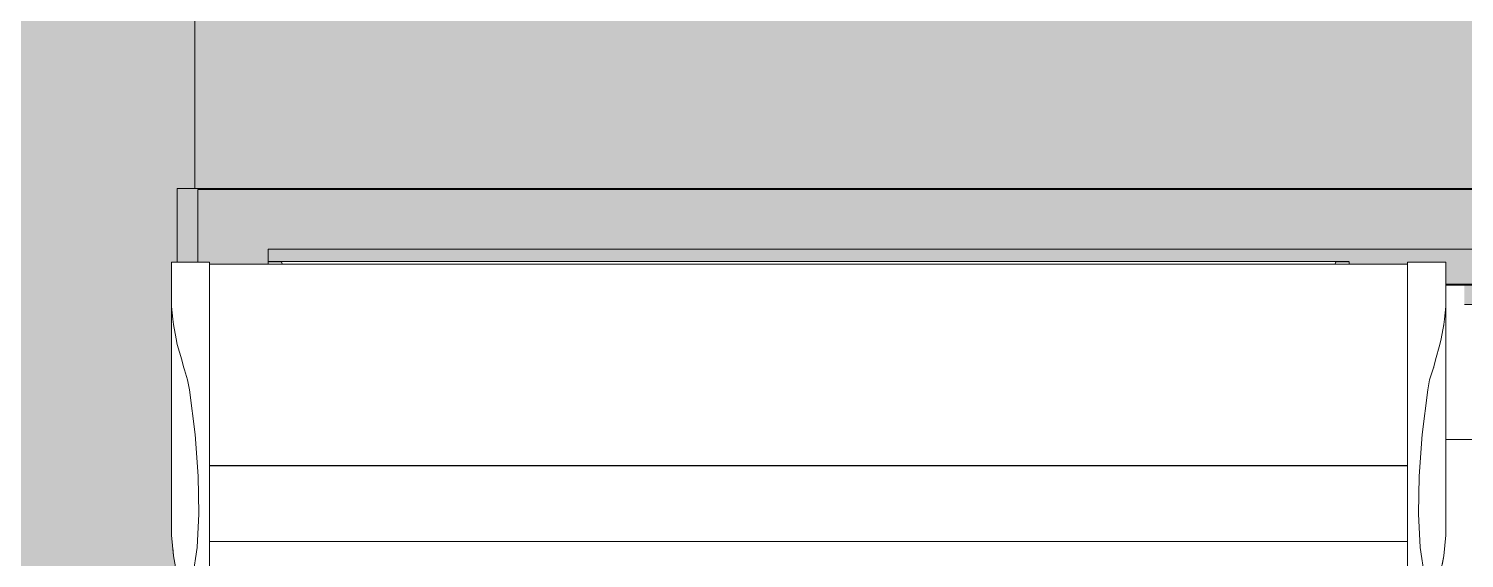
# Model space of a CAD drawing. Header units: metres. Extents: x -3 to 171, y -23 to 41.
# Drawn here: x 0.963 to 1.927, y -11.372 to -11.016 of the extents above; entities that cross this region are included whole.
import ezdxf

# ---------------------------------------------------------------- set-up
doc = ezdxf.new("R2010")
doc.units = ezdxf.units.M
doc.header["$MEASUREMENT"] = 0
doc.set_wipeout_variables(frame=1)
doc.linetypes.add('Schnittlinie', pattern=[0.006, 0.003, -0.0015, 0, -0.0015])
doc.linetypes.add('Wipeout_Contour', pattern=[1, 0, -1])
for name, color, linetype in [('6._Dach PP STG1_1_325 Dachfenster', 7, 'Continuous'), ('6._Dach PP STG1_1_330 Dachaufbau', 7, 'Continuous'), ('6._Dach PP STG1_1_851 Marker Schnitt', 7, 'Continuous')]:
    doc.layers.add(name, color=color, linetype=linetype)

msp = doc.modelspace()

# ---------------------------------------------------------------- hatches: boundary and pattern name
at = {"layer": '6._Dach PP STG1_1_330 Dachaufbau', "linetype": 'Continuous', "lineweight": 0, "true_color": 0x000000}
h = msp.add_hatch(color=18, dxfattribs=at)
h.paths.add_polyline_path([(6.26, -13.58499), (3.315, -13.58499), (3.315, -11.155), (6.26, -11.155), (6.26, -10.4), (0.03813, -10.4), (0.05526, -15.07), (1.01714, -15.07), (1.01714, -14.22801), (2.76714, -14.22801), (2.76714, -15.07), (3.44551, -15.07), (3.44551, -14.22801), (5.19551, -14.22801), (5.19551, -15.07), (6.26, -15.07)])
h.paths.add_polyline_path([(1.06307, -12.8025), (1.06307, -11.20127), (2.76307, -11.20127), (2.76307, -12.8025)], flags=0)

# ---------------------------------------------------------------- linework, layer by layer
at = {"layer": '6._Dach PP STG1_1_325 Dachfenster', "color": 7, "linetype": 'Continuous', "lineweight": 13, "ltscale": 1000, "true_color": 0xf4f4f4, "flags": 128}
for points in [[(1.075, -11.12349), (1.075, -10.50123)], [(1.06307, -11.17303), (1.06307, -11.12349)], [(1.06307, -11.12349), (1.075, -11.12349), (2.76307, -11.12349), (2.775, -11.12349)], [(1.07685, -11.1242), (1.07685, -11.17303)], [(2.76307, -11.1242), (1.07685, -11.1242)], [(1.12415, -11.16426), (1.12415, -11.17253)], [(2.72955, -11.16426), (1.12415, -11.16426)]]:
    msp.add_lwpolyline(points, dxfattribs=at)
at = {"layer": '6._Dach PP STG1_1_330 Dachaufbau', "color": 7, "linetype": 'Continuous', "lineweight": 18, "ltscale": 1000, "flags": 128}
for points in [[(2.76307, -11.20127), (1.06307, -11.20127)], [(1.06307, -11.20127), (1.06307, -12.8025)]]:
    msp.add_lwpolyline(points, dxfattribs=at)
at = {"layer": '6._Dach PP STG1_1_851 Marker Schnitt', "color": 7, "linetype": 'Schnittlinie', "lineweight": 13, "ltscale": 1000}
msp.add_line((1.23503, 4.805), (1.23503, -18.6375), dxfattribs=at)

# ---------------------------------------------------------------- next in the draw order: wipeouts: each hides what was drawn before it
at = {"color": 254, "linetype": 'Wipeout_Contour', "lineweight": 0, "ltscale": 44.956857}
msp.add_wipeout([(1.05922, -11.17303), (1.05923, -11.18038), (1.08485, -11.18038), (1.08485, -11.17303)], dxfattribs=at).dxf.layer = '6._Dach PP STG1_1_325 Dachfenster'
at = {"color": 254, "linetype": 'Wipeout_Contour', "lineweight": 0, "ltscale": 100.385582}
msp.add_wipeout([(1.12415, -11.17275), (1.13245, -11.17275), (1.13325, -11.17324), (1.13346, -11.17423), (1.84024, -11.17423), (1.84045, -11.17324), (1.84125, -11.17275), (1.84955, -11.17275), (1.12415, -11.17253)], dxfattribs=at).dxf.layer = '6._Dach PP STG1_1_325 Dachfenster'
at = {"color": 254, "linetype": 'Wipeout_Contour', "lineweight": 0, "ltscale": 45.394036}
msp.add_wipeout([(1.88885, -11.17303), (1.88885, -11.18038), (1.91448, -11.18038), (1.91449, -11.17303)], dxfattribs=at).dxf.layer = '6._Dach PP STG1_1_325 Dachfenster'
at = {"color": 254, "linetype": 'Wipeout_Contour', "lineweight": 0, "ltscale": 45.450867}
msp.add_wipeout([(1.91449, -11.18762), (1.91449, -11.18833), (1.92685, -11.18833), (1.92685, -11.18762)], dxfattribs=at).dxf.layer = '6._Dach PP STG1_1_325 Dachfenster'
at = {"color": 254, "linetype": 'Wipeout_Contour', "lineweight": 0, "ltscale": 56.340155}
msp.add_wipeout([(1.06315, -11.38386), (1.06725, -11.39735), (1.06725, -11.24324), (1.06614, -11.23858), (1.06315, -11.22821)], dxfattribs=at).dxf.layer = '6._Dach PP STG1_1_325 Dachfenster'
at = {"color": 254, "linetype": 'Wipeout_Contour', "lineweight": 0, "ltscale": 57.206606}
msp.add_wipeout([(1.88885, -11.23858), (1.88885, -11.24515), (1.90569, -11.24515), (1.90645, -11.24324), (1.90757, -11.23858)], dxfattribs=at).dxf.layer = '6._Dach PP STG1_1_325 Dachfenster'
at = {"color": 254, "linetype": 'Wipeout_Contour', "lineweight": 0, "ltscale": 45.911671}
msp.add_wipeout([(1.88885, -11.28871), (1.88885, -11.31657), (1.89647, -11.31657), (1.89855, -11.28871)], dxfattribs=at).dxf.layer = '6._Dach PP STG1_1_325 Dachfenster'
at = {"color": 254, "linetype": 'Wipeout_Contour', "lineweight": 0, "ltscale": 103.182072}
msp.add_wipeout([(1.91235, -11.37525), (1.91235, -11.91012), (1.92685, -11.91012), (1.92685, -11.29204), (1.91448, -11.29204), (1.91445, -11.34033), (1.91445, -11.3563), (1.91315, -11.37021), (1.91255, -11.37336)], dxfattribs=at).dxf.layer = '6._Dach PP STG1_1_325 Dachfenster'
at = {"color": 254, "linetype": 'Wipeout_Contour', "lineweight": 0, "ltscale": 46.201933}
msp.add_wipeout([(1.88885, -11.36444), (1.88885, -11.38382), (1.90021, -11.38382), (1.89732, -11.36444)], dxfattribs=at).dxf.layer = '6._Dach PP STG1_1_325 Dachfenster'

# ---------------------------------------------------------------- next in the draw order: linework, layer by layer
at = {"layer": '6._Dach PP STG1_1_325 Dachfenster', "color": 7, "linetype": 'Continuous', "lineweight": 13, "ltscale": 1000, "flags": 128}
for points in [[(1.05922, -11.17515), (1.05922, -11.17303)], [(1.91449, -11.17515), (1.91449, -11.17303)]]:
    msp.add_lwpolyline(points, dxfattribs=at)

# ---------------------------------------------------------------- next in the draw order: wipeouts: each hides what was drawn before it
at = {"color": 254, "linetype": 'Wipeout_Contour', "lineweight": 0, "ltscale": 55.999055}
msp.add_wipeout([(1.13245, -11.17275), (1.12415, -11.17275), (1.12415, -11.17423), (1.13346, -11.17423), (1.13325, -11.17324)], dxfattribs=at).dxf.layer = '6._Dach PP STG1_1_325 Dachfenster'
at = {"color": 254, "linetype": 'Wipeout_Contour', "lineweight": 0, "ltscale": 56.568872}
msp.add_wipeout([(1.84045, -11.17324), (1.84024, -11.17423), (1.84955, -11.17423), (1.84955, -11.17275), (1.84125, -11.17275)], dxfattribs=at).dxf.layer = '6._Dach PP STG1_1_325 Dachfenster'
at = {"color": 254, "linetype": 'Wipeout_Contour', "lineweight": 0, "ltscale": 44.988937}
msp.add_wipeout([(1.05923, -11.18038), (1.05924, -11.18915), (1.08485, -11.18915), (1.08485, -11.18038)], dxfattribs=at).dxf.layer = '6._Dach PP STG1_1_325 Dachfenster'
at = {"color": 254, "linetype": 'Wipeout_Contour', "lineweight": 0, "ltscale": 57.429824}
msp.add_wipeout([(1.91449, -11.26665), (1.91448, -11.29204), (1.92685, -11.29204), (1.92685, -11.18833), (1.91449, -11.18833)], dxfattribs=at).dxf.layer = '6._Dach PP STG1_1_325 Dachfenster'
at = {"color": 254, "linetype": 'Wipeout_Contour', "lineweight": 0, "ltscale": 56.173218}
msp.add_wipeout([(1.0602, -11.21128), (1.05925, -11.20266), (1.05925, -11.3563), (1.06055, -11.37021), (1.06055, -11.21485)], dxfattribs=at).dxf.layer = '6._Dach PP STG1_1_325 Dachfenster'
at = {"color": 254, "linetype": 'Wipeout_Contour', "lineweight": 0, "ltscale": 136.857327}
msp.add_wipeout([(1.06725, -11.24324), (1.06725, -11.39735), (1.06836, -11.39952), (1.069, -11.3998), (1.0735, -11.38382), (1.07639, -11.36444), (1.07767, -11.34196), (1.07724, -11.31657), (1.07516, -11.28871), (1.07142, -11.25859), (1.0701, -11.25201), (1.06802, -11.24515)], dxfattribs=at).dxf.layer = '6._Dach PP STG1_1_325 Dachfenster'
at = {"color": 254, "linetype": 'Wipeout_Contour', "lineweight": 0, "ltscale": 45.807329}
msp.add_wipeout([(1.88885, -11.25859), (1.88885, -11.28871), (1.89855, -11.28871), (1.90229, -11.25859)], dxfattribs=at).dxf.layer = '6._Dach PP STG1_1_325 Dachfenster'
at = {"color": 254, "linetype": 'Wipeout_Contour', "lineweight": 0, "ltscale": 46.103688}
msp.add_wipeout([(1.88885, -11.34196), (1.88885, -11.36444), (1.89732, -11.36444), (1.89604, -11.34196)], dxfattribs=at).dxf.layer = '6._Dach PP STG1_1_325 Dachfenster'

# ---------------------------------------------------------------- next in the draw order: wipeouts: each hides what was drawn before it
at = {"color": 254, "linetype": 'Wipeout_Contour', "lineweight": 0, "ltscale": 45.425808}
msp.add_wipeout([(1.88885, -11.18038), (1.88885, -11.18915), (1.91447, -11.18915), (1.91448, -11.18038)], dxfattribs=at).dxf.layer = '6._Dach PP STG1_1_325 Dachfenster'
at = {"color": 254, "linetype": 'Wipeout_Contour', "lineweight": 0, "ltscale": 45.026922}
msp.add_wipeout([(1.05924, -11.18915), (1.05925, -11.19947), (1.08485, -11.19947), (1.08485, -11.18915)], dxfattribs=at).dxf.layer = '6._Dach PP STG1_1_325 Dachfenster'
at = {"color": 254, "linetype": 'Wipeout_Contour', "lineweight": 0, "ltscale": 56.253198}
msp.add_wipeout([(1.06055, -11.37021), (1.06315, -11.38386), (1.06315, -11.22821), (1.06247, -11.22444), (1.06055, -11.21485)], dxfattribs=at).dxf.layer = '6._Dach PP STG1_1_325 Dachfenster'
at = {"color": 254, "linetype": 'Wipeout_Contour', "lineweight": 0, "ltscale": 56.718069}
msp.add_wipeout([(1.88885, -11.22444), (1.88885, -11.23858), (1.90757, -11.23858), (1.91055, -11.22821), (1.91124, -11.22444)], dxfattribs=at).dxf.layer = '6._Dach PP STG1_1_325 Dachfenster'
at = {"color": 254, "linetype": 'Wipeout_Contour', "lineweight": 0, "ltscale": 45.311453}
msp.add_wipeout([(1.07142, -11.25859), (1.07516, -11.28871), (1.08485, -11.28871), (1.08485, -11.25859)], dxfattribs=at).dxf.layer = '6._Dach PP STG1_1_325 Dachfenster'
at = {"color": 254, "linetype": 'Wipeout_Contour', "lineweight": 0, "ltscale": 45.995708}
msp.add_wipeout([(1.88885, -11.31657), (1.88885, -11.34196), (1.89604, -11.34196), (1.89647, -11.31657)], dxfattribs=at).dxf.layer = '6._Dach PP STG1_1_325 Dachfenster'
at = {"color": 254, "linetype": 'Wipeout_Contour', "lineweight": 0, "ltscale": 45.71146}
msp.add_wipeout([(1.07639, -11.36444), (1.0735, -11.38382), (1.08485, -11.38382), (1.08485, -11.36444)], dxfattribs=at).dxf.layer = '6._Dach PP STG1_1_325 Dachfenster'

# ---------------------------------------------------------------- next in the draw order: linework, layer by layer
at = {"layer": '6._Dach PP STG1_1_325 Dachfenster', "color": 7, "linetype": 'Continuous', "lineweight": 13, "ltscale": 1000, "flags": 128}
for points in [[(1.05922, -11.26665), (1.05925, -11.34033)], [(1.05925, -11.35497), (1.05925, -11.34033)], [(1.06836, -11.39952), (1.06725, -11.39735), (1.06315, -11.38386), (1.06055, -11.37021), (1.05925, -11.3563), (1.05925, -11.35497)]]:
    msp.add_lwpolyline(points, dxfattribs=at)

# ---------------------------------------------------------------- next in the draw order: wipeouts: each hides what was drawn before it
at = {"color": 254, "linetype": 'Wipeout_Contour', "lineweight": 0, "ltscale": 45.187587}
msp.add_wipeout([(1.88885, -11.17423), (1.08485, -11.17423), (1.08485, -11.18173), (1.88885, -11.18173)], dxfattribs=at).dxf.layer = '6._Dach PP STG1_1_325 Dachfenster'
at = {"color": 254, "linetype": 'Wipeout_Contour', "lineweight": 0, "ltscale": 45.463435}
msp.add_wipeout([(1.88885, -11.18915), (1.88885, -11.19947), (1.91446, -11.19947), (1.91447, -11.18915)], dxfattribs=at).dxf.layer = '6._Dach PP STG1_1_325 Dachfenster'
at = {"color": 254, "linetype": 'Wipeout_Contour', "lineweight": 0, "ltscale": 56.148542}
msp.add_wipeout([(1.05925, -11.20266), (1.0602, -11.21128), (1.08485, -11.21128), (1.08485, -11.19947), (1.05925, -11.19947)], dxfattribs=at).dxf.layer = '6._Dach PP STG1_1_325 Dachfenster'
at = {"color": 254, "linetype": 'Wipeout_Contour', "lineweight": 0, "ltscale": 56.256782}
msp.add_wipeout([(1.06247, -11.22444), (1.06315, -11.22821), (1.06614, -11.23858), (1.08485, -11.23858), (1.08485, -11.22444)], dxfattribs=at).dxf.layer = '6._Dach PP STG1_1_325 Dachfenster'
at = {"color": 254, "linetype": 'Wipeout_Contour', "lineweight": 0, "ltscale": 137.943645}
msp.add_wipeout([(1.90535, -11.39952), (1.90645, -11.39735), (1.90645, -11.24324), (1.90569, -11.24515), (1.90361, -11.25201), (1.90229, -11.25859), (1.89855, -11.28871), (1.89647, -11.31657), (1.89604, -11.34196), (1.89732, -11.36444), (1.90021, -11.38382), (1.90471, -11.3998)], dxfattribs=at).dxf.layer = '6._Dach PP STG1_1_325 Dachfenster'
at = {"color": 254, "linetype": 'Wipeout_Contour', "lineweight": 0, "ltscale": 45.641601}
msp.add_wipeout([(1.07639, -11.36444), (1.08485, -11.36444), (1.08485, -11.34196), (1.07767, -11.34196)], dxfattribs=at).dxf.layer = '6._Dach PP STG1_1_325 Dachfenster'

# ---------------------------------------------------------------- next in the draw order: linework, layer by layer
at = {"layer": '6._Dach PP STG1_1_325 Dachfenster', "color": 7, "linetype": 'Continuous', "lineweight": 13, "ltscale": 1000, "flags": 128}
for points in [[(1.05922, -11.17303), (1.08485, -11.17303)], [(1.08485, -11.17423), (1.88885, -11.17423)], [(1.12415, -11.17253), (1.84955, -11.17253)], [(1.12415, -11.17423), (1.12415, -11.17275)], [(1.13245, -11.17275), (1.13325, -11.17324)], [(1.13325, -11.17324), (1.13346, -11.17423)], [(1.84045, -11.17324), (1.84024, -11.17423)], [(1.84045, -11.17324), (1.84125, -11.17275)], [(1.84955, -11.17423), (1.84955, -11.17275)], [(1.91449, -11.17303), (1.88885, -11.17303)], [(1.93922, -11.18762), (1.92685, -11.18762), (1.91449, -11.18762)], [(1.93922, -11.18833), (1.92685, -11.18833), (1.91449, -11.18833)]]:
    msp.add_lwpolyline(points, dxfattribs=at)

# ---------------------------------------------------------------- next in the draw order: wipeouts: each hides what was drawn before it
at = {"color": 254, "linetype": 'Wipeout_Contour', "lineweight": 0, "ltscale": 45.219641}
msp.add_wipeout([(1.88885, -11.18173), (1.08485, -11.18173), (1.08485, -11.19042), (1.88885, -11.19042)], dxfattribs=at).dxf.layer = '6._Dach PP STG1_1_325 Dachfenster'
at = {"color": 254, "linetype": 'Wipeout_Contour', "lineweight": 0, "ltscale": 56.574253}
msp.add_wipeout([(1.88885, -11.19947), (1.88885, -11.21128), (1.9135, -11.21128), (1.91445, -11.20266), (1.91446, -11.19947)], dxfattribs=at).dxf.layer = '6._Dach PP STG1_1_325 Dachfenster'
at = {"color": 254, "linetype": 'Wipeout_Contour', "lineweight": 0, "ltscale": 56.203372}
msp.add_wipeout([(1.0602, -11.21128), (1.06055, -11.21485), (1.06247, -11.22444), (1.08485, -11.22444), (1.08485, -11.21128)], dxfattribs=at).dxf.layer = '6._Dach PP STG1_1_325 Dachfenster'
at = {"color": 254, "linetype": 'Wipeout_Contour', "lineweight": 0, "ltscale": 56.756312}
msp.add_wipeout([(1.06614, -11.23858), (1.06725, -11.24324), (1.06802, -11.24515), (1.08485, -11.24515), (1.08485, -11.23858)], dxfattribs=at).dxf.layer = '6._Dach PP STG1_1_325 Dachfenster'
at = {"color": 254, "linetype": 'Wipeout_Contour', "lineweight": 0, "ltscale": 45.688981}
msp.add_wipeout([(1.88885, -11.24515), (1.88885, -11.25201), (1.90361, -11.25201), (1.90569, -11.24515)], dxfattribs=at).dxf.layer = '6._Dach PP STG1_1_325 Dachfenster'
at = {"color": 254, "linetype": 'Wipeout_Contour', "lineweight": 0, "ltscale": 45.559933}
msp.add_wipeout([(1.07767, -11.34196), (1.08485, -11.34196), (1.08485, -11.31657), (1.07724, -11.31657)], dxfattribs=at).dxf.layer = '6._Dach PP STG1_1_325 Dachfenster'
at = {"color": 254, "linetype": 'Wipeout_Contour', "lineweight": 0, "ltscale": 45.955137}
msp.add_wipeout([(1.08485, -11.38247), (1.88885, -11.38247), (1.88885, -11.36126), (1.08485, -11.36126)], dxfattribs=at).dxf.layer = '6._Dach PP STG1_1_325 Dachfenster'

# ---------------------------------------------------------------- next in the draw order: linework, layer by layer
at = {"layer": '6._Dach PP STG1_1_325 Dachfenster', "color": 7, "linetype": 'Continuous', "lineweight": 13, "ltscale": 1000, "flags": 128}
msp.add_lwpolyline([(1.05922, -11.26665), (1.05922, -11.17515)], dxfattribs=at)

# ---------------------------------------------------------------- next in the draw order: wipeouts: each hides what was drawn before it
at = {"color": 254, "linetype": 'Wipeout_Contour', "lineweight": 0, "ltscale": 45.257155}
msp.add_wipeout([(1.08485, -11.19042), (1.08485, -11.20068), (1.88885, -11.20068), (1.88885, -11.19042)], dxfattribs=at).dxf.layer = '6._Dach PP STG1_1_325 Dachfenster'
at = {"color": 254, "linetype": 'Wipeout_Contour', "lineweight": 0, "ltscale": 56.645022}
msp.add_wipeout([(1.88885, -11.21128), (1.88885, -11.22444), (1.91124, -11.22444), (1.91315, -11.21485), (1.9135, -11.21128)], dxfattribs=at).dxf.layer = '6._Dach PP STG1_1_325 Dachfenster'
at = {"color": 254, "linetype": 'Wipeout_Contour', "lineweight": 0, "ltscale": 45.22877}
msp.add_wipeout([(1.06802, -11.24515), (1.0701, -11.25201), (1.08485, -11.25201), (1.08485, -11.24515)], dxfattribs=at).dxf.layer = '6._Dach PP STG1_1_325 Dachfenster'
at = {"color": 254, "linetype": 'Wipeout_Contour', "lineweight": 0, "ltscale": 45.710475}
msp.add_wipeout([(1.88885, -11.25201), (1.88885, -11.25859), (1.90229, -11.25859), (1.90361, -11.25201)], dxfattribs=at).dxf.layer = '6._Dach PP STG1_1_325 Dachfenster'
at = {"color": 254, "linetype": 'Wipeout_Contour', "lineweight": 0, "ltscale": 45.434473}
msp.add_wipeout([(1.07724, -11.31657), (1.08485, -11.31657), (1.08485, -11.28871), (1.07516, -11.28871)], dxfattribs=at).dxf.layer = '6._Dach PP STG1_1_325 Dachfenster'
at = {"color": 254, "linetype": 'Wipeout_Contour', "lineweight": 0, "ltscale": 45.911237}
msp.add_wipeout([(1.88885, -11.36041), (1.08485, -11.36041), (1.08485, -11.36126), (1.88885, -11.36126)], dxfattribs=at).dxf.layer = '6._Dach PP STG1_1_325 Dachfenster'

# ---------------------------------------------------------------- next in the draw order: wipeouts: each hides what was drawn before it
at = {"color": 254, "linetype": 'Wipeout_Contour', "lineweight": 0, "ltscale": 56.875656}
msp.add_wipeout([(1.91055, -11.22821), (1.91055, -11.38386), (1.91315, -11.37021), (1.91315, -11.21485), (1.91124, -11.22444)], dxfattribs=at).dxf.layer = '6._Dach PP STG1_1_325 Dachfenster'
at = {"color": 254, "linetype": 'Wipeout_Contour', "lineweight": 0, "ltscale": 45.402993}
msp.add_wipeout([(1.08485, -11.23943), (1.88885, -11.23943), (1.88885, -11.22536), (1.08485, -11.22536)], dxfattribs=at).dxf.layer = '6._Dach PP STG1_1_325 Dachfenster'
at = {"color": 254, "linetype": 'Wipeout_Contour', "lineweight": 0, "ltscale": 45.260067}
msp.add_wipeout([(1.0701, -11.25201), (1.07142, -11.25859), (1.08485, -11.25859), (1.08485, -11.25201)], dxfattribs=at).dxf.layer = '6._Dach PP STG1_1_325 Dachfenster'
at = {"color": 254, "linetype": 'Wipeout_Contour', "lineweight": 0, "ltscale": 45.66531}
msp.add_wipeout([(1.08485, -11.28779), (1.08485, -11.3095), (1.88885, -11.3095), (1.88885, -11.28779)], dxfattribs=at).dxf.layer = '6._Dach PP STG1_1_325 Dachfenster'
at = {"color": 254, "linetype": 'Wipeout_Contour', "lineweight": 0, "ltscale": 45.863353}
msp.add_wipeout([(1.08485, -11.36041), (1.88885, -11.36041), (1.88885, -11.33694), (1.08485, -11.33694)], dxfattribs=at).dxf.layer = '6._Dach PP STG1_1_325 Dachfenster'

# ---------------------------------------------------------------- next in the draw order: linework, layer by layer
at = {"layer": '6._Dach PP STG1_1_325 Dachfenster', "color": 7, "linetype": 'Continuous', "lineweight": 13, "ltscale": 1000, "flags": 128}
for points in [[(1.05922, -11.17303), (1.05923, -11.18038), (1.05924, -11.18915), (1.05925, -11.19947), (1.05925, -11.20266), (1.0602, -11.21128), (1.06055, -11.21485), (1.06247, -11.22444), (1.06315, -11.22821), (1.06614, -11.23858), (1.06725, -11.24324), (1.06802, -11.24515), (1.0701, -11.25201), (1.07142, -11.25859), (1.07516, -11.28871), (1.07724, -11.31657), (1.07767, -11.34196), (1.07639, -11.36444), (1.0735, -11.38382), (1.069, -11.3998)], [(1.08485, -11.36041), (1.88885, -11.36041)]]:
    msp.add_lwpolyline(points, dxfattribs=at)

# ---------------------------------------------------------------- next in the draw order: wipeouts: each hides what was drawn before it
at = {"color": 254, "linetype": 'Wipeout_Contour', "lineweight": 0, "ltscale": 56.797288}
msp.add_wipeout([(1.91315, -11.37021), (1.91445, -11.3563), (1.91445, -11.20266), (1.9135, -11.21128), (1.91315, -11.21485)], dxfattribs=at).dxf.layer = '6._Dach PP STG1_1_325 Dachfenster'
at = {"color": 254, "linetype": 'Wipeout_Contour', "lineweight": 0, "ltscale": 45.34953}
msp.add_wipeout([(1.88885, -11.21241), (1.08485, -11.21241), (1.08485, -11.22536), (1.88885, -11.22536)], dxfattribs=at).dxf.layer = '6._Dach PP STG1_1_325 Dachfenster'
at = {"color": 254, "linetype": 'Wipeout_Contour', "lineweight": 0, "ltscale": 45.442777}
msp.add_wipeout([(1.08485, -11.24551), (1.88885, -11.24551), (1.88885, -11.23943), (1.08485, -11.23943)], dxfattribs=at).dxf.layer = '6._Dach PP STG1_1_325 Dachfenster'
at = {"color": 254, "linetype": 'Wipeout_Contour', "lineweight": 0, "ltscale": 45.563532}
msp.add_wipeout([(1.08485, -11.28779), (1.88885, -11.28779), (1.88885, -11.25802), (1.08485, -11.25802)], dxfattribs=at).dxf.layer = '6._Dach PP STG1_1_325 Dachfenster'
at = {"color": 254, "linetype": 'Wipeout_Contour', "lineweight": 0, "ltscale": 45.764723}
msp.add_wipeout([(1.08485, -11.31056), (1.08485, -11.33694), (1.88885, -11.33694), (1.88885, -11.31056)], dxfattribs=at).dxf.layer = '6._Dach PP STG1_1_325 Dachfenster'

# ---------------------------------------------------------------- next in the draw order: wipeouts: each hides what was drawn before it
at = {"color": 254, "linetype": 'Wipeout_Contour', "lineweight": 0, "ltscale": 45.300685}
msp.add_wipeout([(1.08485, -11.20068), (1.08485, -11.21241), (1.88885, -11.21241), (1.88885, -11.20068)], dxfattribs=at).dxf.layer = '6._Dach PP STG1_1_325 Dachfenster'
at = {"color": 254, "linetype": 'Wipeout_Contour', "lineweight": 0, "ltscale": 56.95452}
msp.add_wipeout([(1.90645, -11.39735), (1.91055, -11.38386), (1.91055, -11.22821), (1.90757, -11.23858), (1.90645, -11.24324)], dxfattribs=at).dxf.layer = '6._Dach PP STG1_1_325 Dachfenster'
at = {"color": 254, "linetype": 'Wipeout_Contour', "lineweight": 0, "ltscale": 45.467548}
msp.add_wipeout([(1.08485, -11.24551), (1.08485, -11.25194), (1.88885, -11.25194), (1.88885, -11.24551)], dxfattribs=at).dxf.layer = '6._Dach PP STG1_1_325 Dachfenster'
at = {"color": 254, "linetype": 'Wipeout_Contour', "lineweight": 0, "ltscale": 45.709987}
msp.add_wipeout([(1.08485, -11.31028), (1.88885, -11.31028), (1.88885, -11.30971), (1.08485, -11.30971)], dxfattribs=at).dxf.layer = '6._Dach PP STG1_1_325 Dachfenster'

# ---------------------------------------------------------------- next in the draw order: linework, layer by layer
at = {"layer": '6._Dach PP STG1_1_325 Dachfenster', "color": 7, "linetype": 'Continuous', "lineweight": 13, "ltscale": 1000, "flags": 128}
for points in [[(1.91449, -11.17303), (1.91448, -11.18038), (1.91447, -11.18915), (1.91446, -11.19947), (1.91445, -11.20266), (1.9135, -11.21128), (1.91315, -11.21485), (1.91124, -11.22444), (1.91055, -11.22821), (1.90757, -11.23858), (1.90645, -11.24324), (1.90569, -11.24515), (1.90361, -11.25201), (1.90229, -11.25859), (1.89855, -11.28871), (1.89647, -11.31657), (1.89604, -11.34196), (1.89732, -11.36444), (1.90021, -11.38382), (1.90471, -11.3998)], [(1.91449, -11.26665), (1.91449, -11.17515)], [(1.91445, -11.34033), (1.91449, -11.26665)], [(1.91448, -11.29204), (1.92685, -11.29204), (1.93923, -11.29204)], [(1.91445, -11.35497), (1.91445, -11.34033)], [(1.90535, -11.39952), (1.90645, -11.39735), (1.91055, -11.38386), (1.91315, -11.37021), (1.91445, -11.3563), (1.91445, -11.35497)]]:
    msp.add_lwpolyline(points, dxfattribs=at)

# ---------------------------------------------------------------- next in the draw order: wipeouts: each hides what was drawn before it
at = {"color": 254, "linetype": 'Wipeout_Contour', "lineweight": 0, "ltscale": 45.492311}
msp.add_wipeout([(1.08485, -11.25194), (1.08485, -11.25802), (1.88885, -11.25802), (1.88885, -11.25194)], dxfattribs=at).dxf.layer = '6._Dach PP STG1_1_325 Dachfenster'
at = {"color": 254, "linetype": 'Wipeout_Contour', "lineweight": 0, "ltscale": 34.812528}
msp.add_wipeout([(1.08485, -11.31056), (1.88885, -11.31056), (1.08485, -11.31028)], dxfattribs=at).dxf.layer = '6._Dach PP STG1_1_325 Dachfenster'

# ---------------------------------------------------------------- next in the draw order: linework, layer by layer
at = {"layer": '6._Dach PP STG1_1_325 Dachfenster', "color": 7, "linetype": 'Continuous', "lineweight": 13, "ltscale": 1000, "flags": 128}
for points in [[(1.08485, -11.17303), (1.08485, -11.18038), (1.08485, -11.18915), (1.08485, -11.19947), (1.08485, -11.21128), (1.08485, -11.22444), (1.08485, -11.23858), (1.08485, -11.24515), (1.08485, -11.25201), (1.08485, -11.25859), (1.08485, -11.28871), (1.08485, -11.31657), (1.08485, -11.34196), (1.08485, -11.36444), (1.08485, -11.38382), (1.08485, -11.3998)], [(1.88885, -11.17303), (1.88885, -11.18038), (1.88885, -11.18915), (1.88885, -11.19947), (1.88885, -11.21128), (1.88885, -11.22444), (1.88885, -11.23858), (1.88885, -11.24515), (1.88885, -11.25201), (1.88885, -11.25859), (1.88885, -11.28871), (1.88885, -11.31657), (1.88885, -11.34196), (1.88885, -11.36444), (1.88885, -11.38382), (1.88885, -11.3998)], [(1.08485, -11.3095), (1.88885, -11.3095)]]:
    msp.add_lwpolyline(points, dxfattribs=at)

doc.saveas('drawing.dxf')
